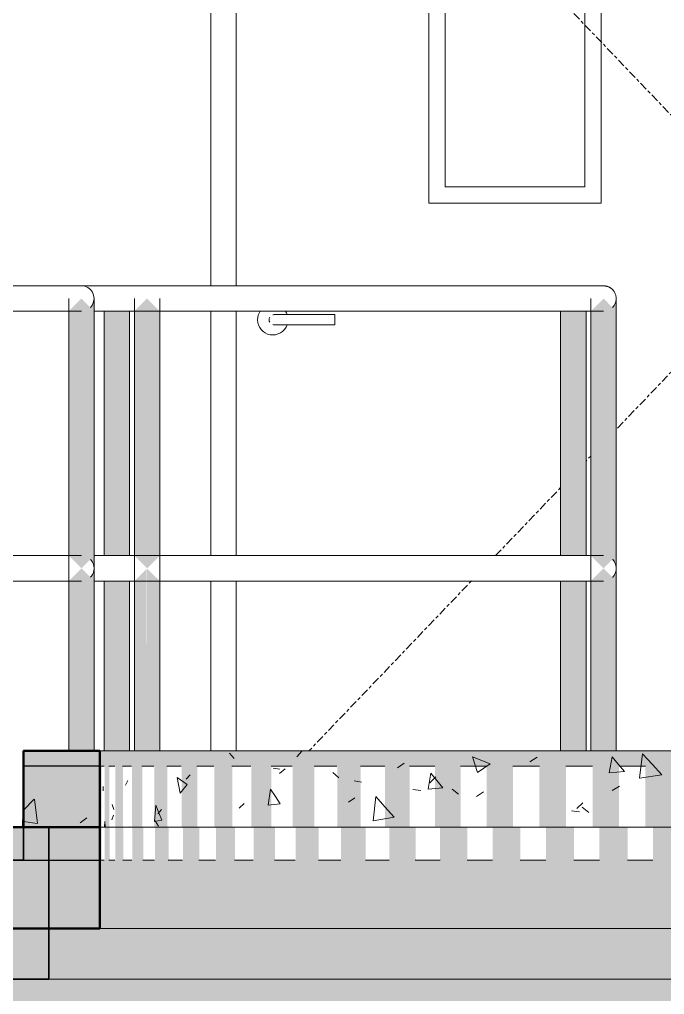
# Model space of a CAD drawing. Header units: millimetres. Extents: x -29259 to 87313, y -139821 to 46728.
# Drawn here: x 8230 to 9502, y -80781 to -78860 of the extents above; entities that cross this region are included whole.
import ezdxf

# ---------------------------------------------------------------- set-up
doc = ezdxf.new("R2010")
doc.units = ezdxf.units.MM
doc.linetypes.add('Centre', pattern=[31.75, 6.35, -4.7625, 15.875, -4.7625])
doc.linetypes.add('IMPORT-CENTER', pattern=[0])
for name, color, linetype, lineweight in [('0-CUTOUTS', 21, 'Continuous', 9), ('A-DOOR', 31, 'Continuous', 9), ('A-DOOR-FRAM', 31, 'Continuous', 18), ('A-FLOR', 192, 'Continuous', 9), ('A-FLOR-HRAL', 11, 'Continuous', 9), ('A-FLOR-LEVL', 51, 'Continuous', 9), ('A-FLOR-PATT', 8, 'Continuous', 18), ('A-WALL', 113, 'Continuous', 18), ('A-WALL-PATT', 111, 'Continuous', 18), ('Centre Line', 55, 'IMPORT-CENTER', 9), ('FF - R6 - Mech - Copy_dwg', 8, 'Continuous', 9), ('FF-BREAK THROUGH_dwg', 8, 'Continuous', 9), ('Proposed Equipment', 1, 'Continuous', 9), ('S-BEAM', 12, 'Continuous', 9)]:
    doc.layers.add(name, color=color, linetype=linetype, lineweight=lineweight)

# ---------------------------------------------------------------- blocks, each defined once
blk = doc.blocks.new('FP_12-SECTION AA')
at = {"layer": 'A-WALL-PATT', "color": 254, "lineweight": 9}
for p, q in [((12045.9, 3585.2), (12036.7, 3595.4)), ((12179.6, 3599.7), (12169.6, 3588.4)), ((12845.6, 3546.3), (12851.1, 3594.6)), ((12870.4, 3574), (12851.1, 3594.6)), ((12381.2, 3576.1), (12368.1, 3567.1)), ((12550.7, 3574.9), (12516.1, 3588.5)), ((12526.1, 3557.8), (12516.1, 3588.5)), ((12550.7, 3574.9), (12526.1, 3557.8)), ((12643.4, 3587.5), (12629.4, 3578.5)), ((12785.7, 3556.7), (12791.5, 3588.5)), ((12803.6, 3573.9), (12791.5, 3588.5)), ((12136.3, 3564.1), (12123.4, 3566.3)), ((12146.6, 3564.6), (12135.5, 3555.6)), ((12252.6, 3547.1), (12241.1, 3557.4)), ((12428.6, 3524.8), (12434.2, 3556.6)), ((12445.8, 3542), (12434.2, 3556.6)), ((12815.6, 3559.3), (12785.7, 3556.7)), ((12815.6, 3559.3), (12803.6, 3573.9)), ((12889.6, 3553.3), (12870.4, 3574)), ((11836.6, 3541.7), (11832.2, 3532.7)), ((11953.6, 3534.2), (11933.9, 3547.8)), ((11939.5, 3517.1), (11933.9, 3547.8)), ((11959.7, 3553.2), (11951.6, 3544.2)), ((12297.5, 3538.8), (12282.8, 3541)), ((12443.6, 3548.8), (12431.8, 3537.5)), ((12457.5, 3527.4), (12445.8, 3542)), ((12889.6, 3553.3), (12845.6, 3546.3)), ((11788.1, 3530.3), (11787.7, 3521.2)), ((11953.6, 3534.2), (11939.5, 3517.1)), ((12113.5, 3492.9), (12118, 3524.7)), ((12127.4, 3510.1), (12118, 3524.7)), ((12414.2, 3522), (12398.6, 3524.2)), ((12457.5, 3527.4), (12428.6, 3524.8)), ((12488.8, 3514.6), (12476, 3524.8)), ((12538, 3519.3), (12524.2, 3510.3)), ((12805.8, 3530.8), (12791.9, 3521.8)), ((12136.9, 3495.6), (12127.4, 3510.1)), ((12284.1, 3507.9), (12271.7, 3498.8)), ((12320.4, 3462.2), (12325.5, 3510.5)), ((12343.4, 3489.9), (12325.5, 3510.5)), ((12733.9, 3498), (12721.6, 3486.6)), ((11787.5, 3490.3), (11787.5, 3490.7)), ((11808.7, 3484.4), (11805.9, 3494.6)), ((11889.2, 3461), (11891.9, 3492.9)), ((11897.6, 3478.3), (11891.9, 3492.9)), ((11902.7, 3484.9), (11896, 3475.9)), ((12066.1, 3496.4), (12056.1, 3487.4)), ((12136.9, 3495.6), (12113.5, 3492.9)), ((12361.6, 3469.3), (12343.4, 3489.9)), ((12727.5, 3479.8), (12711.1, 3482)), ((12745.5, 3478.9), (12732.3, 3489.1)), ((11790.8, 3450), (11791, 3461)), ((11791.8, 3450), (11791, 3461)), ((11808.2, 3473.5), (11805.3, 3464.5)), ((11903.5, 3463.7), (11889.2, 3461)), ((11896.9, 3451.9), (11890.7, 3462.1)), ((11903.5, 3463.7), (11897.6, 3478.3)), ((12361.6, 3469.3), (12320.4, 3462.2)), ((11839.1, 3450), (11838.5, 3450.2))]:
    blk.add_line(p, q, dxfattribs=at)
blk = doc.blocks.new('FP_13-SECTION AA')
at = {"layer": 'A-WALL', "color": 250, "lineweight": 9}
blk.add_line((11630, 3600), (11630, 3450), dxfattribs=at)
at = {"layer": 'A-WALL-PATT', "color": 254, "lineweight": 9}
for p, q in [((11628.9, 3450), (11629, 3464.3)), ((11629.4, 3465.4), (11629.9, 3467))]:
    blk.add_line(p, q, dxfattribs=at)
blk = doc.blocks.new('Roaster Building_ST_RVT2022_detached_rvt-1-SECTION AA')
at = {"layer": 'A-WALL-PATT', "lineweight": 9}
h = blk.add_hatch(dxfattribs=at)
h.set_pattern_fill('FP_4', color=254, style=0, pattern_type=2)
h.set_pattern_definition([(50, (8690.73, 6935), (364.368, -31.878), [38.1, -419.1]), (355, (8690.73, 6935), (-70.486, 382.113), [30.48, -335.28]), (100.451, (8721.1, 6932.34), (293.885, 350.233), [32.38, -356.18]), (46.184, (8690.73, 7036.6), (542.16, -84.086), [57.15, -628.65]), (96.636, (8735.9, 7029.6), (474.805, 494.855), [48.57, -534.27]), (351.184, (8690.73, 7036.6), (474.81, 494.85), [45.72, -502.92]), (21, (8741.53, 7011.2), (303.228, -204.53), [38.1, -419.1]), (326, (8741.53, 7011.2), (123.604, 368.376), [30.48, -335.28]), (71.451, (8766.8, 6994.16), (426.834, 163.843), [32.38, -356.18]), (37.5, (8690.73, 6935), (6.1766, 169.1102), [16.764, -314.452, 16.764, -323.596, -336.55]), (37.5, (8690.73, 6935), (6.1766, 169.1102), [-671.576, 16.764, -319.786]), (7.5, (8690.73, 6935), (133.639, 200.3615), [16.764, -177.292, 16.764, -306.832, -128.27]), (7.5, (8690.73, 6935), (133.639, 200.3615), [-517.652, 16.764, -111.506]), (327.5, (8577.45, 6935), (271.1818, -11.4584), [16.764, -110.236, 16.764, -379.476, -525.78]), (327.5, (8577.45, 6935), (271.1818, -11.4584), [-523.24, 16.764, -509.016]), (317.5, (8526.65, 6935), (296.2585, 50.853), [16.764, -148.336, 16.764, -246.38, -373.38]), (317.5, (8526.65, 6935), (296.2585, 50.853), [-428.244, 16.764, -356.616])])
h.paths.add_polyline_path([(11631.1, 3450), (11781.2, 3450), (11781.2, 3600), (11631.1, 3600), (11631.1, 3499.1)])
h.paths.add_polyline_path([(13768.9, 3450), (13768.9, 3600), (13618.8, 3600), (13618.8, 3450), (13698.5, 3450)])
at = {"layer": 'S-BEAM', "lineweight": 5}
blk.add_hatch(color=256, dxfattribs=at).paths.add_polyline_path([(11555.1, 3150), (11680.5, 3150), (11680.5, 3450), (11380.5, 3450), (11380.5, 3150)])
at = {"layer": 'A-FLOR', "color": 90, "lineweight": 35}
for p, q in [((11781.2, 3450), (8789.6, 3450)), ((11781.2, 3250), (11781.2, 3450)), ((8789.6, 3250), (11781.2, 3250))]:
    blk.add_line(p, q, dxfattribs=at)
at = {"layer": 'A-FLOR', "color": 250}
for p, q in [((11780.2, 3450), (11783.7, 3450)), ((11789.7, 3450), (11799.3, 3450)), ((11813.5, 3450), (11826.8, 3450)), ((11850.2, 3450), (11865.9, 3450)), ((11897.7, 3450), (11916, 3450)), ((11955.7, 3450), (11976.6, 3450)), ((12023.4, 3450), (12046.8, 3450)), ((12100.1, 3450), (12125.7, 3450)), ((12184.6, 3450), (12212.1, 3450)), ((12276, 3450), (12305.1, 3450)), ((12372.9, 3450), (12403.3, 3450)), ((12474.2, 3450), (12505.5, 3450)), ((12580, 3450), (12610.3, 3450)), ((12684.1, 3450), (12716.2, 3450)), ((12790.1, 3450), (12822, 3450)), ((13619.8, 3250), (11780.2, 3250))]:
    blk.add_line(p, q, dxfattribs=at)
at = {"layer": 'A-WALL', "color": 250, "lineweight": 9}
for p, q in [((11630, 3600), (11631.1, 3600)), ((11630, 3450), (11630, 3600)), ((11780.3, 3600), (13618.2, 3600)), ((11631.1, 3450), (11680.5, 3450)), ((11813.5, 3450), (11811, 3450)), ((11850.1, 3450), (11843.7, 3450)), ((11897.7, 3450), (11887.5, 3450)), ((11955.6, 3450), (11941.9, 3450)), ((12023.4, 3450), (12006.1, 3450)), ((12100.1, 3450), (12079.3, 3450)), ((12184.6, 3450), (12160.6, 3450)), ((12276, 3450), (12248.9, 3450)), ((12372.9, 3450), (12343, 3450)), ((12474.1, 3450), (12441.8, 3450)), ((12580, 3450), (12544, 3450)), ((12684.1, 3450), (12648.1, 3450)), ((12790, 3450), (12753, 3450)), ((12894.8, 3450), (12857.1, 3450))]:
    blk.add_line(p, q, dxfattribs=at)
at = {"layer": 'A-WALL', "color": 130, "lineweight": 25}
for p, q in [((11781.2, 3600), (11631.1, 3600)), ((11631.1, 3600), (11631.1, 3450)), ((11781.2, 3450), (11781.2, 3600)), ((11680.5, 3450), (11781.2, 3450))]:
    blk.add_line(p, q, dxfattribs=at)
at = {"layer": 'S-BEAM', "color": 90, "lineweight": 35}
for p, q in [((11631.1, 3450), (11380.5, 3450)), ((11680.5, 3150), (11680.5, 3450)), ((11380.5, 3150), (11680.5, 3150))]:
    blk.add_line(p, q, dxfattribs=at)
at = {"layer": 'S-BEAM', "color": 250}
for p, q in [((11680.5, 3450), (11631.1, 3450)), ((11680.5, 3150), (13900, 3150))]:
    blk.add_line(p, q, dxfattribs=at)
at = {"layer": 'A-WALL', "color": 250, "lineweight": 9}
for name in ['FP_13-SECTION AA', 'FP_12-SECTION AA']:
    blk.add_blockref(name, (0, 0), dxfattribs=at)
blk = doc.blocks.new('Roaster Building_ST_RVT2022 _SST__rvt-1-SECTION AA')
at = {"layer": 'A-FLOR', "lineweight": 5}
blk.add_hatch(color=50, dxfattribs=at).paths.add_polyline_path([(12859.8, 3250), (13618.8, 3250), (13618.4, 3450), (13613.8, 3450), (13613.8, 3385), (13607.8, 3385), (13607.8, 3450), (13595.6, 3450), (13595.2, 3385), (13583.7, 3385), (13583.7, 3450), (13565.4, 3450), (13564.5, 3385), (13547.8, 3385), (13547.8, 3450), (13523.8, 3450), (13523.8, 3385), (13500.7, 3385), (13500.7, 3450), (13471.3, 3450), (13471.3, 3385), (13443.1, 3385), (13443.1, 3450), (13408.5, 3450), (13408.5, 3385), (13375.6, 3385), (13375.6, 3450), (13336.4, 3450), (13336.4, 3385), (13299.1, 3385), (13299.1, 3450), (13255.8, 3450), (13255.8, 3385), (13214.8, 3385), (13214.8, 3450), (13167.9, 3450), (13167.9, 3385), (13123.7, 3385), (13123.7, 3450), (13073.8, 3450), (13073.8, 3385), (13026.9, 3385), (13026.9, 3450), (12974.7, 3450), (12974.7, 3385), (12925.9, 3385), (12925.9, 3450), (12872, 3450), (12872, 3385), (12821.9, 3385), (12821.9, 3450), (12766.6, 3450), (12766.6, 3385), (12716.2, 3385), (12716.2, 3450), (12661.1, 3450), (12661.1, 3385), (12610.4, 3385), (12610.4, 3450), (12555.8, 3450), (12555.8, 3385), (12505.8, 3385), (12505.8, 3450), (12452.4, 3450), (12452.4, 3385), (12403.8, 3385.6), (12403.8, 3450), (12352.3, 3450), (12352.3, 3385), (12305.7, 3385), (12305.7, 3450), (12256.8, 3450), (12256.8, 3385), (12212.9, 3385), (12212.9, 3450), (12167.2, 3450), (12167.2, 3385), (12126.5, 3385), (12126.5, 3450), (12084.6, 3450), (12084.6, 3385), (12047.7, 3385), (12047.7, 3450), (12010.3, 3450), (12010.3, 3385), (11977.6, 3385), (11977.6, 3450), (11945, 3450), (11945, 3385), (11917.1, 3385), (11917.1, 3450), (11889.8, 3450), (11889.8, 3385), (11867, 3385), (11867, 3450), (11845.4, 3450), (11845.4, 3385), (11827.9, 3385), (11827.9, 3450), (11812.2, 3450), (11812.2, 3385), (11800.4, 3385), (11800.4, 3450), (11790.9, 3450), (11790.9, 3385), (11784.8, 3385), (11784.8, 3450), (11781.6, 3450), (11781.2, 3250), (12766.6, 3250)])
at = {"layer": 'A-FLOR-PATT', "lineweight": 9}
h = blk.add_hatch(color=254, dxfattribs=at)
h.paths.add_polyline_path([(9877.7, 3250), (11781.2, 3250), (11781.2, 3450), (8789.6, 3450), (8789.6, 3250), (9784.5, 3250)])
h.paths.add_polyline_path([(5777.2, 3250), (6270, 3250), (6270, 3450), (5750, 3450), (5750, 3250)])
h.paths.add_polyline_path([(6600, 3250), (6812.2, 3250), (6812.2, 3450), (6600, 3450), (6600, 3315.1)])
h.paths.add_polyline_path([(13900, 3250), (13900, 3385), (14300, 3385), (14300, 3450), (13618.8, 3450), (13618.8, 3250), (13884.9, 3250)])
at = {"layer": 'A-WALL', "lineweight": 5}
for points in [[(12908.2, 3450), (12908.2, 3570), (12958.9, 3570), (12958.9, 3450), (13008.7, 3450), (13008.7, 3570), (13057.5, 3570), (13057.5, 3450), (13105.1, 3450), (13105.1, 3570), (13151.5, 3570), (13151.5, 3450), (13196.3, 3450), (13196.3, 3570), (13239.6, 3570), (13239.6, 3450), (13281.1, 3450), (13281.1, 3570), (13320.7, 3570), (13320.7, 3450), (13358.3, 3450), (13358.3, 3570), (13393.7, 3570), (13393.7, 3450), (13427, 3450), (13427, 3570), (13457.8, 3570), (13457.8, 3450), (13486.2, 3450), (13486.2, 3570), (13512, 3570), (13512.1, 3450), (13535.2, 3450), (13535.2, 3570), (13555.6, 3570), (13555.6, 3450), (13573.4, 3450), (13574.4, 3570), (13588.2, 3570), (13588.2, 3450), (13600.2, 3450), (13600.9, 3570), (13609.2, 3570), (13609.2, 3450), (13615.4, 3450), (13615.7, 3570), (13618.4, 3570), (13618.2, 3600), (11781.2, 3600), (11781.6, 3450), (11784.7, 3450), (11784.7, 3570), (11791, 3570), (11791, 3450), (11800, 3450), (11800, 3570), (11812.1, 3570), (11812.1, 3450), (11826.9, 3450), (11826.9, 3570), (11844.8, 3570), (11844.8, 3450), (11865.2, 3450), (11865.2, 3570), (11888.5, 3570), (11888.5, 3450), (11914.3, 3450), (11914.3, 3570), (11942.8, 3570), (11942.8, 3450), (11973.6, 3450), (11973.6, 3570), (12007, 3570), (12007, 3450), (12042.4, 3450), (12042.4, 3570), (12080.1, 3570), (12080.1, 3450), (12119.7, 3450), (12119.7, 3570), (12161.3, 3570), (12161.3, 3450), (12204.5, 3450), (12204.5, 3570), (12249.5, 3570), (12249.5, 3450), (12295.7, 3450), (12295.7, 3570), (12343.5, 3570), (12343.5, 3450), (12392.2, 3450), (12392.2, 3570), (12442.2, 3570), (12442.2, 3450), (12492.7, 3450), (12492.7, 3570), (12544.2, 3570), (12544.2, 3450), (12595.9, 3450), (12595.9, 3570), (12648.2, 3570), (12648.2, 3450), (12700.5, 3450), (12700.5, 3570), (12752.9, 3570), (12752.9, 3450), (12805, 3450), (12805, 3570), (12856.9, 3570), (12856.9, 3450), (12894.5, 3450)], [(11630.3, 3450), (11631.1, 3450), (11630, 3450)]]:
    blk.add_hatch(color=50, dxfattribs=at).paths.add_polyline_path(points)
at = {"layer": 'A-WALL-PATT', "lineweight": 9}
h = blk.add_hatch(color=254, dxfattribs=at)
h.paths.add_polyline_path([(11648.3, 3450), (11781.2, 3450), (11781.2, 3600), (11631.1, 3600), (11631.1, 3450)])
h.paths.add_polyline_path([(13768.9, 3450), (13768.9, 3600), (13618.8, 3600), (13618.8, 3450), (13698.5, 3450)])
at = {"layer": 'S-BEAM', "lineweight": 5}
for points in [[(11680.5, 3150), (13900, 3150), (13900, 3250), (11680.5, 3250)], [(6300, 2850), (13700, 2850), (13700, 3150), (6300, 3150), (6300, 3131.1)]]:
    blk.add_hatch(color=50, dxfattribs=at).paths.add_polyline_path(points)
at = {"layer": 'A-FLOR', "color": 255, "lineweight": 50}
for p, q in [((11781.2, 3450), (8789.6, 3450)), ((11781.2, 3250), (11781.2, 3450)), ((8789.6, 3250), (11781.2, 3250))]:
    blk.add_line(p, q, dxfattribs=at)
at = {"layer": 'A-FLOR', "color": 7, "lineweight": 18}
for p, q in [((11780.2, 3450), (11783.7, 3450)), ((11789.7, 3450), (11799.3, 3450)), ((11813.5, 3450), (11826.8, 3450)), ((11850.2, 3450), (11865.9, 3450)), ((11897.7, 3450), (11916, 3450)), ((11955.7, 3450), (11976.6, 3450)), ((12023.4, 3450), (12046.8, 3450)), ((12100.1, 3450), (12125.7, 3450)), ((12184.6, 3450), (12212.1, 3450)), ((12276, 3450), (12305.1, 3450)), ((12372.9, 3450), (12403.3, 3450)), ((12474.2, 3450), (12505.5, 3450)), ((12580, 3450), (12610.3, 3450)), ((12684.1, 3450), (12716.2, 3450)), ((12790.1, 3450), (12822, 3450)), ((13619.8, 3250), (11780.2, 3250))]:
    blk.add_line(p, q, dxfattribs=at)
at = {"layer": 'A-WALL', "color": 7}
for p, q in [((11630, 3600), (11630, 3450)), ((11630, 3600), (11631.1, 3600)), ((11630, 3450), (11630, 3600)), ((11780.3, 3600), (13618.2, 3600)), ((11813.5, 3450), (11811, 3450)), ((11850.1, 3450), (11843.7, 3450)), ((11897.7, 3450), (11887.5, 3450)), ((11955.6, 3450), (11941.9, 3450)), ((12023.4, 3450), (12006.1, 3450)), ((12100.1, 3450), (12079.3, 3450)), ((12184.6, 3450), (12160.6, 3450)), ((12276, 3450), (12248.9, 3450)), ((12372.9, 3450), (12343, 3450)), ((12474.1, 3450), (12441.8, 3450)), ((12580, 3450), (12544, 3450)), ((12684.1, 3450), (12648.1, 3450)), ((12790, 3450), (12753, 3450)), ((12894.8, 3450), (12857.1, 3450))]:
    blk.add_line(p, q, dxfattribs=at)
at = {"layer": 'A-WALL', "color": 255, "lineweight": 50}
for p, q in [((11781.2, 3600), (11631.1, 3600)), ((11631.1, 3600), (11631.1, 3450)), ((11781.2, 3450), (11781.2, 3600)), ((11631.1, 3450), (11781.2, 3450))]:
    blk.add_line(p, q, dxfattribs=at)
at = {"layer": 'S-BEAM', "color": 7, "lineweight": 18}
blk.add_line((11680.5, 3150), (13900, 3150), dxfattribs=at)
blk = doc.blocks.new('LTTS_AT_AR_Door-Passage-Single-Flush - 1200 x 2100mm_FRD 01-919960-SECTION AA')
at = {"layer": 'A-DOOR', "linetype": 'Centre'}
for p, q in [((12050, 5750), (13150, 4600)), ((13150, 4600), (12799.3, 4233.4)), ((12749.6, 4181.4), (12740, 4171.4)), ((12690, 4119.1), (12561.7, 3985)), ((12514, 3935.1), (12193.5, 3600))]:
    blk.add_line(p, q, dxfattribs=at)
at = {"layer": 'A-DOOR'}
for p, q in [((12050, 5750), (12050, 4516.8)), ((12430, 4680), (12430, 5170)), ((12770, 5170), (12770, 4680)), ((12462, 5138), (12462, 4712)), ((12738, 4712), (12738, 5138)), ((12738, 4712), (12462, 4712)), ((12770, 4680), (12430, 4680)), ((12050, 4466.8), (12050, 3985)), ((12245, 4460), (12140, 4460)), ((12245, 4460), (12245, 4450)), ((12140, 4440), (12245, 4440)), ((12245, 4450), (12245, 4440)), ((12050, 3935), (12050, 3600))]:
    blk.add_line(p, q, dxfattribs=at)
at = {"layer": 'A-DOOR', "flags": 128}
for points in [[(12140, 4460), (12139.4, 4460), (12138.8, 4460), (12138.2, 4460), (12137.6, 4460), (12137, 4460), (12136.4, 4460), (12135.9, 4460), (12135.3, 4460), (12134.7, 4460), (12134.2, 4460), (12133.6, 4460), (12133.1, 4460), (12132.6, 4460), (12132, 4460), (12131.5, 4460), (12131.1, 4460), (12130.6, 4460), (12130.1, 4460), (12129.7, 4460), (12129.2, 4460), (12128.8, 4460), (12128.4, 4460), (12128.1, 4460), (12127.7, 4460), (12127.4, 4460), (12127.1, 4460), (12126.8, 4460), (12126.5, 4460), (12126.3, 4460), (12126, 4460), (12125.8, 4460), (12125.6, 4460), (12125.5, 4460), (12125.3, 4460), (12125.2, 4460), (12125.1, 4460), (12125.1, 4460), (12125, 4460), (12125, 4460)], [(12125, 4440), (12125, 4440), (12125.1, 4440), (12125.1, 4440), (12125.2, 4440), (12125.3, 4440), (12125.4, 4440), (12125.6, 4440), (12125.8, 4440), (12126, 4440), (12126.2, 4440), (12126.4, 4440), (12126.7, 4440), (12127, 4440), (12127.3, 4440), (12127.6, 4440), (12128, 4440), (12128.3, 4440), (12128.7, 4440), (12129.1, 4440), (12129.6, 4440), (12130, 4440), (12130.5, 4440), (12130.9, 4440), (12131.4, 4440), (12131.9, 4440), (12132.4, 4440), (12132.9, 4440), (12133.5, 4440), (12134, 4440), (12134.6, 4440), (12135.1, 4440), (12135.7, 4440), (12136.3, 4440), (12136.9, 4440), (12137.5, 4440), (12138.1, 4440), (12138.6, 4440), (12139.2, 4440), (12139.8, 4440), (12140, 4440)]]:
    blk.add_lwpolyline(points, dxfattribs=at)
at = {"layer": 'A-DOOR'}
for centre, radius, start, end in [((12122.5, 4450), 30, 145.6544, 180), ((12125, 4450), 10, 90, 105), ((12122.5, 4450), 30, 19.6343, 34.3456), ((12122.5, 4450), 30, 180, 340.4367), ((12125, 4450), 10, 150, 180), ((12125, 4450), 10, 180, 210), ((12125, 4450), 10, 255, 270)]:
    blk.add_arc(centre, radius, start, end, dxfattribs=at)
at = {"layer": 'A-DOOR-FRAM'}
for p, q in [((12000, 5850), (12000, 4516.8)), ((12050, 4516.8), (12050, 5750)), ((12000, 4466.8), (12000, 3985)), ((12050, 3985), (12050, 4466.8)), ((12000, 3935), (12000, 3600)), ((12050, 3600), (12050, 3935))]:
    blk.add_line(p, q, dxfattribs=at)
blk = doc.blocks.new('FF-BREAK THROUGH_dwg-775165-SECTION AA')
at = {"color": 30, "lineweight": 9}
for p, q in [((0, 3450), (13700, 3450)), ((6300, 3450), (13621, 3450)), ((11859.5, 3450), (11631, 3450)), ((11781.2, 3450), (13619.8, 3450)), ((11830, 3450), (13567.7, 3450)), ((13567.7, 3450), (11830, 3450)), ((13363.7, 3450), (12036.3, 3450)), ((12080.7, 3450), (12077.5, 3450)), ((12545.9, 3450), (12540.9, 3450))]:
    blk.add_line(p, q, dxfattribs=at)
at = {"color": 30, "lineweight": 9, "flags": 128}
for points in [[(14300, 3450), (13700, 3450), (6300, 3450)], [(12036.3, 3450), (11901.7, 3450), (11724.9, 3450), (11859.5, 3450)]]:
    blk.add_lwpolyline(points, dxfattribs=at)
blk = doc.blocks.new('FF - R6 - Mech - Copy_dwg_A$Cdf29ca2a-775356-SECTION AA')
at = {"layer": 'Centre Line', "linetype": 'Continuous'}
blk.add_line((13618.8, 3450), (11781.2, 3450), dxfattribs=at)
at = {"layer": 'Proposed Equipment'}
for p, q in [((11673.1, 3450), (11679.6, 3450)), ((11680.7, 3450), (11945.9, 3450)), ((11700.1, 3450), (11700.1, 3450)), ((11720.6, 3450), (11720.6, 3450)), ((11761.1, 3450), (11761.1, 3450)), ((11763.3, 3450), (11935.5, 3450)), ((11820.9, 3450), (11820.9, 3450)), ((11868.4, 3450), (11868.4, 3450)), ((11898.7, 3450), (11898.7, 3450)), ((11904, 3450), (11973.8, 3450)), ((11929.8, 3450), (12068.3, 3450)), ((11929.8, 3450), (11935.9, 3450)), ((11948.4, 3450), (11954, 3450)), ((11951.2, 3450), (11995.7, 3450)), ((11951.7, 3450), (11951.7, 3450)), ((11992.9, 3450), (11992.9, 3450)), ((12001.4, 3450), (13398.6, 3450)), ((12073.3, 3450), (12068.3, 3450)), ((12073, 3450), (13327, 3450)), ((12101.6, 3450), (12101.6, 3450)), ((12194.6, 3450), (12194.6, 3450)), ((12194.6, 3450), (12194.6, 3450)), ((13193.1, 3450), (12209.1, 3450)), ((12209.1, 3450), (13193.1, 3450)), ((12700, 3450), (12210.4, 3450)), ((12210.4, 3450), (12700, 3450)), ((12222.6, 3450), (12222.6, 3450)), ((12229.4, 3450), (12229.4, 3450)), ((12229.4, 3450), (12229.4, 3450)), ((12296.6, 3450), (12296.6, 3450)), ((12296.6, 3450), (12296.6, 3450)), ((12353.5, 3450), (12353.5, 3450)), ((12371, 3450), (12371, 3450)), ((12371, 3450), (12371, 3450)), ((12391.8, 3450), (12391.8, 3450)), ((12391.8, 3450), (12391.8, 3450)), ((12422.1, 3450), (12422.1, 3450)), ((12422.1, 3450), (12422.1, 3450)), ((12466.1, 3450), (12434.9, 3450)), ((12466.1, 3450), (12434.9, 3450)), ((12440.4, 3450), (12445, 3450)), ((12440.4, 3450), (12445, 3450)), ((12466.1, 3450), (12466.1, 3450)), ((12491.5, 3450), (12491.5, 3450)), ((12894.3, 3450), (12507.9, 3450)), ((12507.9, 3450), (12894.3, 3450)), ((12508.2, 3450), (12508.2, 3450)), ((12508.2, 3450), (12508.2, 3450)), ((12516.6, 3450), (12516.6, 3450)), ((12516.6, 3450), (12516.6, 3450)), ((12827.6, 3450), (12574.6, 3450)), ((12574.6, 3450), (12827.6, 3450)), ((12827.6, 3450), (12574.6, 3450)), ((12574.6, 3450), (12827.6, 3450)), ((12822.7, 3450), (12579.4, 3450)), ((12579.4, 3450), (12822.7, 3450)), ((12634, 3450), (12634, 3450)), ((12638.1, 3450), (12638.1, 3450)), ((12638.1, 3450), (12638.1, 3450)), ((12640.1, 3450), (12640.1, 3450)), ((12640.1, 3450), (12640.1, 3450)), ((12700, 3450), (13189.6, 3450)), ((13189.6, 3450), (12700, 3450)), ((12772.6, 3450), (12772.6, 3450)), ((12772.6, 3450), (12772.6, 3450)), ((12773.7, 3450), (12773.7, 3450)), ((12773.7, 3450), (12773.7, 3450)), ((12777.8, 3450), (12777.8, 3450))]:
    blk.add_line(p, q, dxfattribs=at)
at = {"layer": 'Proposed Equipment', "flags": 128}
for points in [[(11907, 3450), (11794.4, 3450), (11933.2, 3450), (12045.8, 3450)], [(11968.4, 3450), (11898.5, 3450), (11843, 3450), (11848.5, 3450), (11904, 3450), (11898.5, 3450)], [(12024, 3450), (11954, 3450), (11898.5, 3450), (11892.9, 3450), (11948.4, 3450), (12018.2, 3450)]]:
    blk.add_lwpolyline(points, dxfattribs=at)
at = {"layer": 'Proposed Equipment'}
for points, knots in [([(13687.1, 3450), (13685.6, 3450), (13682.9, 3450), (13672.5, 3450), (13663, 3450), (13630.3, 3450), (13602, 3450), (13546.5, 3450), (13524.4, 3450), (13482.2, 3450), (13463.1, 3450), (13407.4, 3450), (13368.8, 3450), (13277.3, 3450), (13223.5, 3450), (13109.5, 3450), (13049.6, 3450), (12930.2, 3450), (12871.2, 3450), (12745.8, 3450), (12679.5, 3450), (12551.4, 3450), (12489.9, 3450), (12365.6, 3450), (12303.5, 3450), (12187.3, 3450), (12133.4, 3450), (12034.5, 3450), (11989.5, 3450), (11917.1, 3450), (11888, 3450), (11839, 3450), (11818.5, 3450), (11782.1, 3450), (11766.3, 3450), (11734.9, 3450), (11722.4, 3450), (11714.8, 3450), (11713.7, 3450), (11712.9, 3450)], [4.915583, 4.915583, 4.915583, 4.915583, 14.068641, 14.068641, 28.131, 28.131, 50.978908, 50.978908, 63.689897, 63.689897, 73.146583, 73.146583, 89.688875, 89.688875, 109.610895, 109.610895, 129.5329, 129.5329, 148.064363, 148.064363, 168.435442, 168.435442, 187.675937, 187.675937, 208.238119, 208.238119, 228.006397, 228.006397, 247.237822, 247.237822, 262.360587, 262.360587, 275.706873, 275.706873, 289.462602, 289.462602, 309.383229, 309.383229, 314.176244, 314.176244, 314.176244, 314.176244]), ([(12208.6, 3450), (12208.6, 3450), (12211.8, 3450), (12218, 3450), (12224.3, 3450), (12233.7, 3450), (12246, 3450), (12258.3, 3450), (12273.6, 3450), (12291.4, 3450), (12309.3, 3450), (12329.8, 3450), (12352.6, 3450), (12375.3, 3450), (12400.3, 3450), (12427, 3450), (12453.8, 3450), (12482.3, 3450), (12512, 3450), (12541.7, 3450), (12572.6, 3450), (12604.2, 3450), (12635.7, 3450), (12667.9, 3450), (12700.1, 3450), (12732.2, 3450), (12764.4, 3450), (12795.9, 3450), (12827.5, 3450), (12858.4, 3450), (12888.1, 3450), (12917.8, 3450), (12946.3, 3450), (12973.1, 3450), (12999.8, 3450), (13024.8, 3450), (13047.5, 3450), (13070.3, 3450), (13090.8, 3450), (13108.6, 3450), (13126.5, 3450), (13141.7, 3450), (13154, 3450), (13166.3, 3450), (13175.7, 3450), (13182, 3450), (13188.3, 3450), (13191.4, 3450), (13191.4, 3450), (13191.4, 3450), (13188.3, 3450), (13182, 3450), (13175.7, 3450), (13166.3, 3450), (13154, 3450), (13141.7, 3450), (13126.5, 3450), (13108.6, 3450), (13090.7, 3450), (13070.2, 3450), (13047.5, 3450), (13024.7, 3450), (12999.7, 3450), (12973, 3450), (12946.3, 3450), (12917.8, 3450), (12888, 3450), (12858.3, 3450), (12827.4, 3450), (12795.8, 3450), (12764.3, 3450), (12732.1, 3450), (12700, 3450), (12667.8, 3450), (12635.7, 3450), (12604.1, 3450), (12572.6, 3450), (12541.6, 3450), (12511.9, 3450), (12482.2, 3450), (12453.7, 3450), (12427, 3450), (12400.2, 3450), (12375.2, 3450), (12352.5, 3450), (12329.8, 3450), (12309.3, 3450), (12291.4, 3450), (12273.5, 3450), (12258.3, 3450), (12246, 3450), (12233.7, 3450), (12224.3, 3450), (12218, 3450), (12211.7, 3450), (12208.6, 3450), (12208.6, 3450)], [0, 0, 0, 0, 0.03125, 0.03125, 0.03125, 0.0625, 0.0625, 0.0625, 0.09375, 0.09375, 0.09375, 0.125, 0.125, 0.125, 0.15625, 0.15625, 0.15625, 0.1875, 0.1875, 0.1875, 0.21875, 0.21875, 0.21875, 0.25, 0.25, 0.25, 0.28125, 0.28125, 0.28125, 0.3125, 0.3125, 0.3125, 0.34375, 0.34375, 0.34375, 0.375, 0.375, 0.375, 0.40625, 0.40625, 0.40625, 0.4375, 0.4375, 0.4375, 0.46875, 0.46875, 0.46875, 0.5, 0.5, 0.5, 0.53125, 0.53125, 0.53125, 0.5625, 0.5625, 0.5625, 0.59375, 0.59375, 0.59375, 0.625, 0.625, 0.625, 0.65625, 0.65625, 0.65625, 0.6875, 0.6875, 0.6875, 0.71875, 0.71875, 0.71875, 0.75, 0.75, 0.75, 0.78125, 0.78125, 0.78125, 0.8125, 0.8125, 0.8125, 0.84375, 0.84375, 0.84375, 0.875, 0.875, 0.875, 0.90625, 0.90625, 0.90625, 0.9375, 0.9375, 0.9375, 0.96875, 0.96875, 0.96875, 1, 1, 1, 1]), ([(12446.6, 3450), (12445.7, 3450), (12444.8, 3450), (12442.4, 3450), (12440.8, 3450), (12437.5, 3450), (12435.9, 3450), (12433.9, 3450), (12433.3, 3450), (12432.2, 3450), (12431.7, 3450), (12431, 3450), (12430.8, 3450), (12430.4, 3450), (12430.4, 3450), (12430.4, 3450), (12430.4, 3450), (12430.8, 3450), (12431, 3450), (12431.7, 3450), (12432.2, 3450), (12433.3, 3450), (12433.9, 3450), (12435.9, 3450), (12437.5, 3450), (12440.8, 3450), (12442.4, 3450), (12443.9, 3450), (12444.8, 3450), (12445.7, 3450), (12446.6, 3450)], [-8.018229, -8.018229, -8.018229, -8.018229, -7.399829, -7.399829, -6.331674, -6.331674, -5.263519, -5.263519, -4.80087, -4.80087, -4.338221, -4.338221, -4.019068, -4.019068, -3.699915, -3.699915, -3.380761, -3.380761, -3.061608, -3.061608, -2.598959, -2.598959, -2.13631, -2.13631, -1.068155, -1.068155, 0, 0, 0, 0.6184, 0.6184, 0.6184, 0.6184]), ([(12456, 3450), (12456, 3450), (12456, 3450), (12455.9, 3450), (12455.7, 3450), (12455.1, 3450), (12454.5, 3450), (12452.8, 3450), (12451.4, 3450), (12448.6, 3450), (12447, 3450), (12444.1, 3450), (12442.5, 3450), (12439.3, 3450), (12437.8, 3450), (12435.9, 3450), (12435.3, 3450), (12434.2, 3450), (12433.7, 3450), (12433.1, 3450), (12432.8, 3450), (12432.5, 3450), (12432.4, 3450), (12432.4, 3450), (12432.5, 3450), (12432.8, 3450), (12433.1, 3450), (12433.7, 3450), (12434.2, 3450), (12435.3, 3450), (12435.9, 3450), (12437.8, 3450), (12439.3, 3450), (12442.5, 3450), (12444.1, 3450), (12445.6, 3450), (12447, 3450), (12448.6, 3450), (12451.4, 3450), (12452.8, 3450), (12454.5, 3450), (12455.1, 3450), (12455.7, 3450), (12455.9, 3450), (12456, 3450), (12456, 3450), (12456, 3450)], [3.581596, 3.581596, 3.581596, 3.581596, 3.584921, 3.584921, 3.888527, 3.888527, 4.49574, 4.49574, 5.529185, 5.529185, 6.56263, 6.56263, 7.599125, 7.599125, 8.63562, 8.63562, 9.084375, 9.084375, 9.533129, 9.533129, 9.842995, 9.842995, 10.15286, 10.15286, 10.462725, 10.462725, 10.77259, 10.77259, 11.221345, 11.221345, 11.670099, 11.670099, 12.706594, 12.706594, 13.743089, 13.743089, 13.743089, 14.776534, 14.776534, 15.80998, 15.80998, 16.417192, 16.417192, 16.720798, 16.720798, 16.724124, 16.724124, 16.724124, 16.724124]), ([(12453.7, 3450), (12453.6, 3450), (12453.5, 3450), (12453, 3450), (12452.5, 3450), (12451.1, 3450), (12450, 3450), (12447.6, 3450), (12446.3, 3450), (12444, 3450), (12442.7, 3450), (12440.1, 3450), (12438.9, 3450), (12437.4, 3450), (12436.9, 3450), (12436.1, 3450), (12435.8, 3450), (12435.6, 3450)], [2.992502, 2.992502, 2.992502, 2.992502, 3.187432, 3.187432, 3.684221, 3.684221, 4.532754, 4.532754, 5.381288, 5.381288, 6.214937, 6.214937, 7.048587, 7.048587, 7.408306, 7.408306, 7.682552, 7.682552, 7.682552, 7.682552]), ([(12435.6, 3450), (12435.8, 3450), (12436.1, 3450), (12436.9, 3450), (12437.4, 3450), (12438.9, 3450), (12440.1, 3450), (12442.7, 3450), (12444, 3450), (12445.1, 3450), (12446.3, 3450), (12447.6, 3450), (12450, 3450), (12451.1, 3450), (12452.5, 3450), (12453, 3450), (12453.5, 3450), (12453.6, 3450), (12453.7, 3450)], [8.855065, 8.855065, 8.855065, 8.855065, 9.129311, 9.129311, 9.48903, 9.48903, 10.322679, 10.322679, 11.156329, 11.156329, 11.156329, 12.004862, 12.004862, 12.853396, 12.853396, 13.350184, 13.350184, 13.545115, 13.545115, 13.545115, 13.545115])]:
    blk.add_open_spline(points, degree=3, knots=knots, dxfattribs=at)
for points in [[(12443.6, 3450), (12443, 3450), (12442.5, 3450), (12442, 3450)], [(12442, 3450), (12442.5, 3450), (12443, 3450), (12443.6, 3450)]]:
    blk.add_open_spline(points, degree=3, dxfattribs=at)
blk = doc.blocks.new('FF - R6 - Mech - Copy_dwg-775343-SECTION AA')
at = {"layer": '0-CUTOUTS'}
blk.add_line((11735.2, 3450), (13664.8, 3450), dxfattribs=at)
blk.add_blockref('FF - R6 - Mech - Copy_dwg_A$Cdf29ca2a-775356-SECTION AA', (0, 0))
blk = doc.blocks.new('Railing - Dia 50mm-789886-SECTION AA')
at = {"layer": 'A-FLOR-HRAL'}
h = blk.add_hatch(color=256, dxfattribs=at)
h.paths.add_polyline_path([(11874.6, 3960), (11874.6, 4491.8), (11849.6, 4466.8), (11850.4, 3984.1), (11871.3, 3963.3)])
h.paths.add_polyline_path([(11874.6, 3600), (11873.6, 3959), (11849.6, 3935), (11850.4, 3600), (11869, 3600)])
h = blk.add_hatch(color=256, dxfattribs=at)
h.paths.add_polyline_path([(11874.6, 3960), (11899.6, 3985), (11898.6, 4467.7), (11874.6, 4491.8), (11874.6, 4051)])
h.paths.add_polyline_path([(11874.6, 3600), (11899.6, 3600), (11898.7, 3935.9), (11874.6, 3959), (11874.6, 3600.8)])
for p, q in [((11849.6, 4491.8), (11849.6, 3600)), ((11899.6, 3600), (11899.6, 4491.8))]:
    blk.add_line(p, q, dxfattribs=at)
blk = doc.blocks.new('Railing - Dia 50mm-V2-SECTION AA')
at = {"layer": 'A-FLOR-HRAL'}
h = blk.add_hatch(color=256, dxfattribs=at)
h.paths.add_polyline_path([(12715, 3600), (12715, 3935), (12690, 3935), (12690.9, 3600), (12709.5, 3600)])
h.paths.add_polyline_path([(12690, 3985), (12715, 3985), (12714.9, 4466.8), (12690, 4466.8), (12690, 4021.8)])
h = blk.add_hatch(color=256, dxfattribs=at)
h.paths.add_polyline_path([(12715.9, 3600), (12740, 3600), (12739.2, 3935), (12715, 3935), (12715, 3600)])
h.paths.add_polyline_path([(12740, 3985), (12739.1, 4466.8), (12715, 4466.8), (12715, 3985), (12739.6, 3985)])
for p, q in [((12690, 4466.9), (12690, 3984.9)), ((12740, 3985), (12740, 4466.8)), ((12690, 3935.1), (12690, 3600)), ((12740, 3600), (12740, 3935))]:
    blk.add_line(p, q, dxfattribs=at)
blk = doc.blocks.new('Railing - Dia 50mm-V3-SECTION AA')
at = {"layer": 'A-FLOR-HRAL'}
h = blk.add_hatch(color=256, dxfattribs=at)
h.paths.add_polyline_path([(11815, 3600), (11815, 3935), (11790, 3935), (11790.9, 3600), (11809.5, 3600)])
h.paths.add_polyline_path([(11790, 3985), (11815, 3985), (11814.9, 4466.8), (11790, 4466.8), (11790, 4051)])
h = blk.add_hatch(color=256, dxfattribs=at)
h.paths.add_polyline_path([(11815, 3600), (11840, 3600), (11839.2, 3935), (11815, 3935), (11815, 3683.1)])
h.paths.add_polyline_path([(11840, 3985), (11839.1, 4466.8), (11815, 4466.8), (11815, 3985), (11839.6, 3985)])
for p, q in [((11790, 4466.8), (11790, 3985)), ((11840, 3985), (11840, 4466.8)), ((11790, 3935), (11790, 3600)), ((11840, 3600), (11840, 3935))]:
    blk.add_line(p, q, dxfattribs=at)
blk = doc.blocks.new('Railing - Dia 50mm-V7-SECTION AA')
at = {"layer": 'A-FLOR-HRAL'}
h = blk.add_hatch(color=256, dxfattribs=at)
h.paths.add_polyline_path([(12762.9, 3600), (12799.6, 3600), (12798.7, 4485.3), (12796.2, 4479.2), (12792.1, 4474.2), (12774.6, 4491.8), (12749.6, 4466.8), (12750.4, 3984.1), (12774.6, 3960), (12749.6, 3935), (12750.4, 3600), (12762.1, 3600)])
h.paths.add_polyline_path([(12792.2, 3942.3), (12774.6, 3960), (12792.2, 3977.7), (12797.5, 3969.5), (12799.1, 3963.3), (12799.1, 3956.7), (12797.4, 3950.4), (12794.1, 3944.8)])
for p, q in [((12749.6, 4491.8), (12749.6, 3600)), ((12799.6, 3600), (12799.6, 4491.8))]:
    blk.add_line(p, q, dxfattribs=at)
blk = doc.blocks.new('Railing - Dia 50mm-V8-SECTION AA')
at = {"layer": 'A-FLOR-HRAL'}
h = blk.add_hatch(color=256, dxfattribs=at)
h.paths.add_polyline_path([(11739.4, 3600), (11770, 3600), (11769.1, 3953.5), (11764.5, 3944.8), (11762.7, 3942.3), (11745, 3960), (11720, 3935), (11720.8, 3600), (11738.5, 3600)])
h.paths.add_polyline_path([(11770, 3960), (11769.1, 4485.3), (11766.6, 4479.2), (11762.6, 4474.2), (11745, 4491.8), (11720, 4466.8), (11720.8, 3984.1), (11745, 3960), (11762.7, 3977.7), (11767.9, 3969.5), (11769.5, 3963.3)])
for p, q in [((11720, 4491.8), (11720, 3600)), ((11770, 3600), (11770, 4491.8))]:
    blk.add_line(p, q, dxfattribs=at)
blk = doc.blocks.new('Railing - Railing-787073-SECTION AA')
at = {"layer": 'A-FLOR-HRAL'}
for p, q in [((11745, 3985), (9115, 3985)), ((12774.6, 3985), (11770, 3985)), ((9115, 3935), (11745, 3935)), ((11770, 3935), (12774.6, 3935))]:
    blk.add_line(p, q, dxfattribs=at)
for points, knots in [([(11762.7, 3977.7), (11763, 3977.3), (11763.8, 3976.5), (11765.2, 3974.8), (11766.7, 3972.5), (11768.1, 3969.6), (11769.6, 3965.5), (11770, 3962.2), (11770, 3960)], [0.75, 0.75, 0.75, 0.75, 0.7708333, 0.7916667, 0.8333333, 0.875, 0.9166667, 1, 1, 1, 1]), ([(11770, 3960), (11770, 3957.8), (11769.6, 3954.5), (11768.1, 3950.4), (11766.7, 3947.5), (11765.2, 3945.2), (11763.8, 3943.5), (11763, 3942.7), (11762.7, 3942.3)], [0, 0, 0, 0, 0.0833333, 0.125, 0.1666667, 0.2083333, 0.2291667, 0.25, 0.25, 0.25, 0.25]), ([(12792.2, 3977.7), (12792.6, 3977.3), (12793.4, 3976.5), (12794.7, 3974.8), (12796.3, 3972.5), (12797.7, 3969.6), (12799.1, 3965.5), (12799.6, 3962.2), (12799.6, 3960)], [0.75, 0.75, 0.75, 0.75, 0.7708333, 0.7916667, 0.8333333, 0.875, 0.9166667, 1, 1, 1, 1]), ([(12799.6, 3960), (12799.6, 3957.8), (12799.1, 3954.5), (12797.7, 3950.4), (12796.3, 3947.5), (12794.7, 3945.2), (12793.4, 3943.5), (12792.6, 3942.7), (12792.2, 3942.3)], [0, 0, 0, 0, 0.0833333, 0.125, 0.1666667, 0.2083333, 0.2291667, 0.25, 0.25, 0.25, 0.25])]:
    blk.add_open_spline(points, degree=3, knots=knots, dxfattribs=at)
for name in ['Railing - Dia 50mm-V8-SECTION AA', 'Railing - Dia 50mm-789886-SECTION AA', 'Railing - Dia 50mm-V7-SECTION AA', 'Railing - Dia 50mm-V3-SECTION AA', 'Railing - Dia 50mm-V2-SECTION AA']:
    blk.add_blockref(name, (0, 0))
blk = doc.blocks.new('Top Rail Type - Top Rail_Internal_-787143-SECTION AA')
at = {"layer": 'A-FLOR-HRAL'}
for p, q in [((11745, 4516.8), (9115, 4516.8)), ((12774.6, 4516.8), (11745, 4516.8)), ((9115, 4466.8), (11745, 4466.8)), ((11770, 4466.8), (12774.6, 4466.8))]:
    blk.add_line(p, q, dxfattribs=at)
at = {"layer": 'A-FLOR-HRAL', "flags": 128}
for points in [[(11770, 4491.8), (11769.1, 4498.3), (11766.6, 4504.3), (11762.7, 4509.5), (11757.5, 4513.5), (11751.5, 4515.9), (11745, 4516.8)], [(11745, 4516.8), (11751.5, 4515.9), (11757.5, 4513.5), (11762.7, 4509.5), (11766.6, 4504.3), (11769.1, 4498.3), (11770, 4491.8)], [(11762.7, 4474.1), (11766.6, 4479.3), (11769.1, 4485.3), (11770, 4491.8)], [(11770, 4491.8), (11769.1, 4485.3), (11766.6, 4479.3), (11762.7, 4474.1)]]:
    blk.add_lwpolyline(points, dxfattribs=at)
at = {"layer": 'A-FLOR-HRAL'}
for points, knots in [([(12774.6, 4516.8), (12775.1, 4516.8), (12776.2, 4516.8), (12777.8, 4516.6), (12779.4, 4516.3), (12781, 4516), (12782.6, 4515.5), (12784.1, 4514.9), (12785.6, 4514.2), (12787.1, 4513.5), (12788.5, 4512.6), (12790.2, 4511.3), (12791.9, 4509.9), (12793.4, 4508.3), (12794.7, 4506.6), (12796.3, 4504.3), (12797.7, 4501.4), (12799.1, 4497.3), (12799.6, 4494), (12799.6, 4491.8)], [0.5, 0.5, 0.5, 0.5, 0.5208333, 0.5416667, 0.5625, 0.5833333, 0.6041667, 0.625, 0.6458333, 0.6666667, 0.6875, 0.7083333, 0.75, 0.7708333, 0.7916667, 0.8333333, 0.875, 0.9166667, 1, 1, 1, 1]), ([(12799.6, 4491.8), (12799.6, 4489.6), (12799.1, 4486.3), (12797.7, 4482.2), (12796.3, 4479.3), (12794.7, 4477), (12793.4, 4475.3), (12792.6, 4474.5), (12792.2, 4474.1)], [0, 0, 0, 0, 0.0833333, 0.125, 0.1666667, 0.2083333, 0.2291667, 0.25, 0.25, 0.25, 0.25])]:
    blk.add_open_spline(points, degree=3, knots=knots, dxfattribs=at)

msp = doc.modelspace()

# ---------------------------------------------------------------- linework, layer by layer
at = {"layer": 'A-FLOR', "lineweight": 35}
for p, q in [((8238.2, -80451.5), (5548.2, -80451.5)), ((8238.2, -80516.5), (8238.2, -80451.5)), ((5548.2, -80516.5), (8238.2, -80516.5))]:
    msp.add_line(p, q, dxfattribs=at)
at = {"layer": 'A-FLOR-LEVL', "linetype": 'Centre'}
msp.add_line((-6606.3, -80451.5), (18373.6, -80451.5), dxfattribs=at)
at = {"layer": 'A-WALL', "lineweight": 9}
for p, q in [((8237.1, -80331.5), (8237.1, -80516.5)), ((8390.7, -80331.5), (8396.9, -80331.5)), ((8406, -80331.5), (8418.1, -80331.5)), ((8433, -80331.5), (8450.8, -80331.5)), ((8471.3, -80331.5), (8494.6, -80331.5)), ((8520.5, -80331.5), (8549, -80331.5)), ((8579.9, -80331.5), (8613.2, -80331.5)), ((8648.7, -80331.5), (8686.4, -80331.5)), ((8726.1, -80331.5), (8767.7, -80331.5)), ((8811, -80331.5), (8856, -80331.5)), ((8902.4, -80331.5), (8950.1, -80331.5)), ((8999, -80331.5), (9048.9, -80331.5)), ((9099.6, -80331.5), (9151, -80331.5)), ((9202.9, -80331.5), (9255.2, -80331.5)), ((9307.6, -80331.5), (9360, -80331.5)), ((9412.3, -80331.5), (9464.2, -80331.5)), ((8396.8, -80516.5), (8390.8, -80516.5)), ((8418.2, -80516.5), (8406.4, -80516.5)), ((8451.4, -80516.5), (8433.9, -80516.5)), ((8496, -80516.5), (8473, -80516.5)), ((8551.2, -80516.5), (8523.2, -80516.5)), ((8616.6, -80516.5), (8583.7, -80516.5)), ((8691.1, -80516.5), (8653.9, -80516.5)), ((8773.7, -80516.5), (8732.8, -80516.5)), ((8863.4, -80516.5), (8819.3, -80516.5)), ((8959, -80516.5), (8912.2, -80516.5)), ((9059.3, -80516.5), (9010.5, -80516.5)), ((9162.8, -80516.5), (9112.6, -80516.5)), ((9268.2, -80516.5), (9217.4, -80516.5)), ((9373.7, -80516.5), (9323.4, -80516.5)), ((9479.2, -80516.5), (9429.2, -80516.5))]:
    msp.add_line(p, q, dxfattribs=at)
at = {"layer": 'A-WALL', "lineweight": 25}
for p, q in [((8388.3, -80331.5), (8238.2, -80331.5)), ((8238.2, -80331.5), (8238.2, -80451.5)), ((8388.3, -80516.5), (8388.3, -80331.5)), ((8238.2, -80516.5), (8388.3, -80516.5))]:
    msp.add_line(p, q, dxfattribs=at)

# ---------------------------------------------------------------- block references
at = {"lineweight": 5}
for name in ['Roaster Building_ST_RVT2022 _SST__rvt-1-SECTION AA', 'Roaster Building_ST_RVT2022_detached_rvt-1-SECTION AA']:
    msp.add_blockref(name, (-3392.9, -83901.5), dxfattribs=at)
at = {"layer": 'A-DOOR'}
msp.add_blockref('LTTS_AT_AR_Door-Passage-Single-Flush - 1200 x 2100mm_FRD 01-919960-SECTION AA', (-3392.9, -83901.5), dxfattribs=at)
at = {"layer": 'A-FLOR-HRAL'}
for name in ['Top Rail Type - Top Rail_Internal_-787143-SECTION AA', 'Railing - Railing-787073-SECTION AA']:
    msp.add_blockref(name, (-3392.9, -83901.5), dxfattribs=at)
at = {"layer": 'FF - R6 - Mech - Copy_dwg', "color": 1}
msp.add_blockref('FF - R6 - Mech - Copy_dwg-775343-SECTION AA', (-3392.9, -83901.5), dxfattribs=at)
at = {"layer": 'FF-BREAK THROUGH_dwg', "color": 30}
msp.add_blockref('FF-BREAK THROUGH_dwg-775165-SECTION AA', (-3392.9, -83901.5), dxfattribs=at)

doc.saveas('drawing.dxf')
